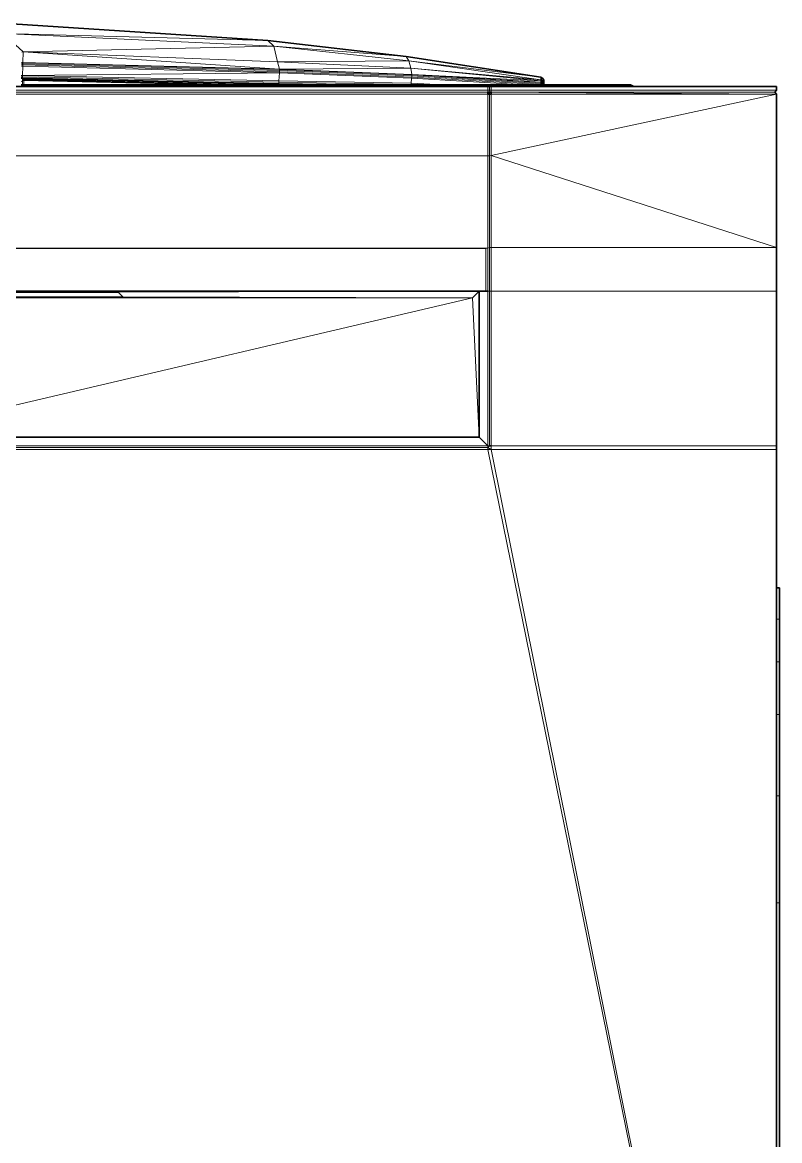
# Model space of a CAD drawing. Header units: inches. Extents: x 1 to 101, y 1 to 36.
# Drawn here: x 14.63 to 24.51, y 20.94 to 35.53 of the extents above; entities that cross this region are included whole.
import ezdxf

# ---------------------------------------------------------------- set-up
doc = ezdxf.new("R2010")
doc.units = ezdxf.units.IN
doc.header["$MEASUREMENT"] = 0
doc.layers.add('Default', color=7, linetype='Continuous')

msp = doc.modelspace()

# ---------------------------------------------------------------- linework, layer by layer
at = {"layer": 'Default', "color": 251, "lineweight": 0, "true_color": 0x494949, "transparency": 33554687}
for p, q in [((14.226, 35.532), (17.83, 35.296)), ((17.83, 35.296), (14.377, 35.385)), ((17.956, 35.018), (19.67, 35.028)), ((19.67, 35.028), (21.39, 34.782)), ((19.695, 34.932), (19.67, 35.028)), ((19.67, 35.028), (19.695, 34.932)), ((19.695, 34.932), (17.956, 35.018)), ((21.39, 34.782), (19.695, 34.932))]:
    msp.add_line(p, q, dxfattribs=at).dxf.unprotected_set("ltscale", 0)
at = {"layer": 'Default', "color": 7, "lineweight": 35, "ltscale": 5.332711, "transparency": 33554687}
for p, q in [((17.83, 35.296), (14.226, 35.532)), ((19.633, 35.086), (17.83, 35.296)), ((19.633, 35.086), (21.39, 34.815)), ((14.626, 34.798), (14.609, 34.802)), ((14.626, 34.798), (15.205, 34.786)), ((15.205, 34.786), (17.97, 34.725)), ((21.39, 34.815), (21.406, 34.809)), ((21.406, 34.809), (21.42, 34.797)), ((21.424, 34.788), (21.42, 34.797)), ((21.424, 34.788), (21.428, 34.78)), ((21.429, 34.763), (21.428, 34.78)), ((21.428, 34.758), (21.429, 34.763)), ((21.428, 34.758), (21.428, 34.748)), ((21.428, 34.748), (21.429, 34.735)), ((21.429, 34.731), (21.429, 34.735)), ((20.698, 34.696), (4.759, 34.696)), ((14.627, 34.715), (14.61, 34.715)), ((14.645, 34.715), (14.627, 34.715)), ((17.114, 34.715), (14.645, 34.715)), ((17.272, 34.715), (17.114, 34.715)), ((17.415, 34.715), (17.272, 34.715)), ((17.539, 34.715), (17.415, 34.715)), ((17.651, 34.715), (17.539, 34.715)), ((18.535, 34.715), (17.651, 34.715)), ((17.97, 34.725), (18.535, 34.715)), ((18.666, 34.715), (18.535, 34.715)), ((19.211, 34.715), (18.666, 34.715)), ((19.697, 34.715), (19.211, 34.715)), ((19.814, 34.715), (19.697, 34.715)), ((20.106, 34.715), (19.814, 34.715)), ((21.173, 34.715), (20.106, 34.715)), ((20.719, 34.696), (20.698, 34.696)), ((20.698, 34.623), (20.698, 34.593)), ((20.718, 34.623), (20.698, 34.623)), ((20.698, 34.593), (20.72, 34.593)), ((20.718, 34.623), (20.741, 34.623)), ((20.72, 34.593), (20.718, 34.623)), ((20.741, 34.696), (20.719, 34.696)), ((20.72, 34.593), (20.741, 34.593)), ((22.606, 34.696), (20.741, 34.696)), ((20.741, 34.623), (20.741, 34.593)), ((21.387, 34.715), (21.173, 34.715)), ((21.404, 34.715), (21.387, 34.715)), ((21.418, 34.717), (21.404, 34.715)), ((21.426, 34.715), (21.418, 34.717)), ((21.429, 34.715), (21.426, 34.715)), ((21.429, 34.726), (21.429, 34.731)), ((21.429, 34.718), (21.429, 34.726)), ((21.43, 34.718), (21.429, 34.718)), ((21.43, 34.715), (21.429, 34.715)), ((21.43, 34.715), (21.43, 34.718)), ((22.561, 34.715), (21.43, 34.715)), ((22.606, 34.696), (22.561, 34.715)), ((24.465, 34.696), (22.606, 34.696)), ((24.446, 34.623), (24.465, 34.645)), ((24.465, 34.593), (24.446, 34.623)), ((24.465, 34.645), (24.465, 34.696)), ((24.465, 32.593), (24.465, 34.593)), ((24.465, 32.593), (24.465, 32.025)), ((4.873, 32.025), (20.584, 32.025)), ((15.874, 32.011), (9.653, 32.011)), ((15.874, 32.011), (15.935, 31.951)), ((20.588, 30.117), (20.584, 32.025)), ((20.584, 32.025), (20.671, 32.025)), ((20.671, 32.025), (20.698, 32.025)), ((24.465, 30.007), (24.465, 32.025)), ((15.935, 31.951), (15.935, 31.95)), ((20.588, 30.117), (12.745, 30.117)), ((20.698, 29.982), (20.72, 30.007)), ((20.72, 30.007), (20.741, 30.007)), ((24.465, 29.957), (24.465, 30.007)), ((24.465, 29.957), (24.465, 28.154)), ((24.465, 28.154), (24.507, 28.154)), ((24.465, 28.154), (24.465, 27.746)), ((24.507, 27.746), (24.507, 28.154)), ((24.465, 27.746), (24.465, 27.185)), ((24.507, 27.746), (24.507, 27.185)), ((24.465, 27.185), (24.465, 26.499)), ((24.507, 27.185), (24.507, 26.499)), ((24.465, 26.499), (24.465, 25.44)), ((24.507, 25.44), (24.507, 26.499)), ((24.465, 25.44), (24.465, 24.043)), ((24.507, 25.44), (24.507, 24.043)), ((24.465, 24.043), (24.465, 17.234)), ((24.507, 24.043), (24.507, 17.234))]:
    msp.add_line(p, q, dxfattribs=at)
at = {"layer": 'Default', "color": 49, "lineweight": 0, "true_color": 0x464646, "transparency": 33554687}
for p, q in [((17.906, 35.222), (14.377, 35.385)), ((14.377, 35.385), (17.83, 35.296)), ((17.83, 35.296), (19.633, 35.086)), ((17.906, 35.222), (17.83, 35.296)), ((17.83, 35.296), (17.906, 35.222)), ((19.67, 35.028), (17.906, 35.222)), ((17.906, 35.222), (19.633, 35.086)), ((19.633, 35.086), (17.906, 35.222)), ((19.633, 35.086), (19.67, 35.028)), ((19.67, 35.028), (19.633, 35.086)), ((19.633, 35.086), (21.39, 34.815)), ((21.39, 34.815), (19.67, 35.028))]:
    msp.add_line(p, q, dxfattribs=at).dxf.unprotected_set("ltscale", 0)
at = {"layer": 'Default', "color": 251, "lineweight": 0, "true_color": 0x515151, "transparency": 33554687}
for p, q in [((14.377, 35.385), (17.906, 35.222)), ((14.636, 35.148), (14.393, 35.37)), ((17.906, 35.222), (14.636, 35.148)), ((14.626, 34.8), (14.626, 34.809)), ((14.626, 34.809), (17.971, 34.736)), ((17.971, 34.727), (14.626, 34.8)), ((14.645, 34.774), (14.646, 34.778)), ((17.114, 34.715), (14.645, 34.774)), ((14.646, 34.778), (14.647, 34.782)), ((17.272, 34.715), (14.646, 34.778)), ((14.646, 34.778), (17.272, 34.715)), ((14.647, 34.782), (14.65, 34.785)), ((17.415, 34.715), (14.647, 34.782)), ((14.647, 34.782), (17.415, 34.715)), ((14.65, 34.785), (17.539, 34.715)), ((17.971, 34.736), (17.971, 34.727)), ((17.272, 34.715), (17.114, 34.715)), ((17.415, 34.715), (17.272, 34.715)), ((17.539, 34.715), (17.415, 34.715))]:
    msp.add_line(p, q, dxfattribs=at).dxf.unprotected_set("ltscale", 0)
at = {"layer": 'Default', "color": 7, "lineweight": 15, "ltscale": 5.332711, "transparency": 33554687}
for p, q in [((14.377, 35.385), (17.906, 35.222)), ((14.636, 35.148), (14.393, 35.37)), ((17.83, 35.296), (17.906, 35.222)), ((17.906, 35.222), (17.956, 35.018)), ((17.906, 35.222), (19.67, 35.028)), ((14.619, 35.143), (14.636, 35.148)), ((14.624, 35.149), (14.636, 35.148)), ((14.633, 35.008), (14.636, 35.148)), ((17.956, 35.018), (14.636, 35.148)), ((19.67, 35.028), (19.633, 35.086)), ((19.67, 35.028), (19.695, 34.932)), ((21.39, 34.782), (19.67, 35.028)), ((14.631, 34.959), (14.614, 34.96)), ((14.632, 34.977), (14.615, 34.977)), ((14.633, 35.008), (14.616, 35.006)), ((14.616, 35.001), (14.633, 35.003)), ((14.617, 34.992), (14.633, 34.992)), ((14.628, 34.839), (14.631, 34.959)), ((14.631, 34.959), (14.632, 34.977)), ((14.631, 34.959), (17.979, 34.872)), ((14.633, 34.992), (14.632, 34.977)), ((14.632, 34.977), (17.98, 34.888)), ((17.981, 34.92), (14.633, 35.008)), ((14.633, 35.008), (14.633, 35.003)), ((14.633, 35.003), (14.633, 34.992)), ((14.633, 35.003), (17.981, 34.916)), ((14.633, 34.992), (17.981, 34.904)), ((19.695, 34.932), (17.956, 35.018)), ((17.956, 35.018), (17.981, 34.92)), ((17.98, 34.888), (17.979, 34.872)), ((17.981, 34.904), (17.98, 34.888)), ((17.98, 34.888), (19.706, 34.818)), ((19.708, 34.85), (17.981, 34.92)), ((17.981, 34.92), (17.981, 34.916)), ((17.981, 34.916), (17.981, 34.904)), ((17.981, 34.916), (19.708, 34.845)), ((17.981, 34.904), (19.707, 34.834)), ((19.695, 34.932), (19.708, 34.85)), ((21.39, 34.767), (19.695, 34.932)), ((14.626, 34.8), (14.609, 34.804)), ((14.61, 34.84), (14.628, 34.839)), ((14.627, 34.822), (14.61, 34.823)), ((14.626, 34.77), (14.61, 34.759)), ((14.611, 34.81), (14.626, 34.809)), ((14.647, 34.782), (14.621, 34.78)), ((14.623, 34.786), (14.65, 34.785)), ((14.653, 34.788), (14.625, 34.788)), ((14.646, 34.778), (14.625, 34.775)), ((14.625, 34.775), (14.626, 34.77)), ((14.626, 34.809), (14.627, 34.822)), ((14.626, 34.809), (14.626, 34.8)), ((14.626, 34.809), (17.971, 34.736)), ((14.626, 34.798), (14.626, 34.8)), ((14.626, 34.8), (17.971, 34.727)), ((14.645, 34.774), (14.626, 34.77)), ((14.626, 34.77), (14.627, 34.715)), ((14.628, 34.839), (14.627, 34.822)), ((14.627, 34.822), (17.972, 34.751)), ((17.974, 34.767), (14.628, 34.839)), ((14.645, 34.774), (14.646, 34.778)), ((14.645, 34.715), (14.645, 34.774)), ((14.645, 34.774), (17.114, 34.715)), ((14.646, 34.778), (14.647, 34.782)), ((17.272, 34.715), (14.646, 34.778)), ((14.647, 34.782), (14.65, 34.785)), ((17.415, 34.715), (14.647, 34.782)), ((14.65, 34.785), (14.653, 34.788)), ((17.539, 34.715), (14.65, 34.785)), ((14.653, 34.788), (17.651, 34.715)), ((17.972, 34.751), (17.971, 34.736)), ((17.971, 34.736), (17.971, 34.727)), ((17.971, 34.736), (19.211, 34.715)), ((17.974, 34.767), (17.972, 34.751)), ((17.972, 34.751), (19.698, 34.722)), ((17.974, 34.767), (17.979, 34.872)), ((19.699, 34.739), (17.974, 34.767)), ((17.979, 34.872), (19.705, 34.802)), ((19.698, 34.722), (19.699, 34.739)), ((19.705, 34.802), (19.699, 34.739)), ((20.106, 34.715), (19.699, 34.739)), ((19.706, 34.818), (19.705, 34.802)), ((19.705, 34.802), (21.173, 34.715)), ((19.707, 34.834), (19.706, 34.818)), ((21.387, 34.72), (19.706, 34.818)), ((19.708, 34.845), (19.707, 34.834)), ((21.389, 34.735), (19.707, 34.834)), ((21.39, 34.75), (19.708, 34.85)), ((19.708, 34.845), (19.708, 34.85)), ((21.39, 34.746), (19.708, 34.845)), ((21.387, 34.72), (21.389, 34.735)), ((21.389, 34.735), (21.39, 34.746)), ((21.404, 34.733), (21.389, 34.735)), ((21.39, 34.815), (21.39, 34.782)), ((21.39, 34.782), (21.39, 34.767)), ((21.406, 34.776), (21.39, 34.782)), ((21.39, 34.767), (21.39, 34.75)), ((21.406, 34.762), (21.39, 34.767)), ((21.39, 34.75), (21.39, 34.746)), ((21.39, 34.75), (21.407, 34.745)), ((21.39, 34.746), (21.406, 34.741)), ((21.404, 34.733), (21.406, 34.741)), ((21.415, 34.729), (21.404, 34.733)), ((21.404, 34.719), (21.404, 34.733)), ((21.406, 34.809), (21.406, 34.776)), ((21.406, 34.776), (21.406, 34.762)), ((21.42, 34.764), (21.406, 34.776)), ((21.42, 34.751), (21.406, 34.762)), ((21.407, 34.745), (21.406, 34.762)), ((21.406, 34.741), (21.407, 34.745)), ((21.406, 34.741), (21.419, 34.733)), ((21.407, 34.745), (21.42, 34.734)), ((21.419, 34.733), (21.415, 34.729)), ((21.42, 34.734), (21.419, 34.733)), ((21.419, 34.733), (21.425, 34.718)), ((21.42, 34.797), (21.42, 34.764)), ((21.428, 34.748), (21.42, 34.764)), ((21.42, 34.764), (21.42, 34.751)), ((21.429, 34.735), (21.42, 34.751)), ((21.42, 34.734), (21.42, 34.751)), ((21.42, 34.734), (21.429, 34.718)), ((20.698, 34.645), (4.759, 34.645)), ((4.759, 34.623), (20.698, 34.623)), ((20.698, 34.593), (4.759, 34.593)), ((17.971, 34.727), (17.97, 34.725)), ((17.971, 34.727), (18.666, 34.715)), ((19.697, 34.715), (19.698, 34.722)), ((19.814, 34.715), (19.698, 34.722)), ((20.698, 34.696), (20.698, 34.645)), ((20.698, 34.645), (20.698, 34.623)), ((20.698, 34.645), (20.719, 34.645)), ((20.698, 34.593), (20.698, 33.792)), ((20.719, 34.645), (20.718, 34.623)), ((20.719, 34.696), (20.719, 34.645)), ((20.719, 34.645), (20.741, 34.645)), ((20.72, 33.792), (20.72, 34.593)), ((20.741, 34.645), (20.741, 34.696)), ((20.741, 34.623), (20.741, 34.645)), ((20.741, 34.645), (24.465, 34.645)), ((24.446, 34.623), (20.741, 34.623)), ((20.741, 33.793), (20.741, 34.593)), ((24.465, 34.593), (20.741, 34.593)), ((24.465, 34.593), (20.741, 33.793)), ((21.404, 34.719), (21.387, 34.72)), ((21.387, 34.715), (21.387, 34.72)), ((21.418, 34.717), (21.404, 34.719)), ((21.404, 34.715), (21.404, 34.719)), ((21.418, 34.717), (21.415, 34.729)), ((21.425, 34.718), (21.418, 34.717)), ((21.418, 34.715), (21.418, 34.717)), ((21.429, 34.718), (21.425, 34.718)), ((21.425, 34.718), (21.426, 34.715)), ((21.429, 34.715), (21.43, 34.718)), ((4.759, 33.792), (20.698, 33.792)), ((20.698, 32.584), (20.698, 33.792)), ((20.698, 33.792), (20.72, 33.792)), ((20.72, 33.792), (20.741, 33.793)), ((20.72, 32.593), (20.72, 33.792)), ((20.741, 33.793), (20.741, 32.593)), ((20.698, 32.584), (4.759, 32.584)), ((4.786, 32.579), (20.671, 32.579)), ((20.698, 32.584), (20.671, 32.579)), ((20.671, 32.579), (20.671, 32.025)), ((20.72, 32.593), (20.698, 32.584)), ((20.698, 32.025), (20.698, 32.584)), ((20.741, 32.593), (20.72, 32.593)), ((20.72, 32.593), (20.72, 32.025)), ((20.741, 32.025), (20.741, 32.593)), ((20.741, 32.593), (24.465, 32.593)), ((20.584, 32.025), (15.874, 32.011)), ((20.584, 32.025), (20.497, 31.938)), ((20.72, 32.025), (20.698, 32.025)), ((20.698, 32.025), (20.698, 30.007)), ((20.72, 30.007), (20.72, 32.025)), ((20.72, 32.025), (20.741, 32.025)), ((20.741, 32.025), (20.741, 30.007)), ((24.465, 32.025), (20.741, 32.025)), ((4.96, 31.938), (20.497, 31.938)), ((15.935, 31.95), (9.592, 31.95)), ((20.497, 31.938), (12.745, 30.117)), ((15.935, 31.95), (20.497, 31.938)), ((20.497, 31.938), (20.588, 30.117)), ((20.698, 30.007), (20.588, 30.117)), ((12.745, 30.007), (20.698, 30.007)), ((20.698, 29.982), (12.745, 29.982)), ((12.745, 29.957), (20.698, 29.957)), ((20.698, 29.982), (20.698, 30.007)), ((20.698, 30.007), (20.72, 30.007)), ((20.698, 29.957), (20.698, 29.982)), ((20.698, 29.982), (20.741, 29.957)), ((20.698, 29.957), (24.465, 11.454)), ((20.698, 29.957), (20.741, 29.957)), ((20.741, 30.007), (20.741, 29.957)), ((20.741, 30.007), (24.465, 30.007)), ((20.741, 29.957), (24.465, 11.454)), ((20.741, 29.957), (24.465, 29.957)), ((24.465, 27.746), (24.507, 27.746)), ((24.465, 27.185), (24.507, 27.185)), ((24.465, 26.499), (24.507, 26.499)), ((24.507, 25.44), (24.465, 25.44)), ((24.465, 24.043), (24.507, 24.043))]:
    msp.add_line(p, q, dxfattribs=at)
at = {"layer": 'Default', "color": 250, "lineweight": 0, "true_color": 0x282828, "transparency": 33554687}
for p, q in [((14.393, 35.37), (14.636, 35.148)), ((14.636, 35.148), (14.624, 35.149))]:
    msp.add_line(p, q, dxfattribs=at).dxf.unprotected_set("ltscale", 0)
at = {"layer": 'Default', "color": 251, "lineweight": 0, "true_color": 0x505050, "transparency": 33554687}
for p, q in [((14.636, 35.148), (17.906, 35.222)), ((17.906, 35.222), (17.956, 35.018)), ((17.956, 35.018), (17.906, 35.222)), ((17.906, 35.222), (19.67, 35.028)), ((17.956, 35.018), (14.636, 35.148)), ((19.67, 35.028), (17.956, 35.018))]:
    msp.add_line(p, q, dxfattribs=at).dxf.unprotected_set("ltscale", 0)
at = {"layer": 'Default', "color": 250, "lineweight": 0, "true_color": 0x2d2d2d, "transparency": 33554687}
for p, q in [((14.619, 35.143), (14.636, 35.148)), ((14.636, 35.148), (14.633, 35.008)), ((14.633, 35.008), (14.616, 35.006)), ((14.633, 34.992), (14.633, 35.003)), ((14.633, 35.003), (17.981, 34.916)), ((17.981, 34.904), (14.633, 34.992)), ((17.981, 34.916), (17.981, 34.904))]:
    msp.add_line(p, q, dxfattribs=at).dxf.unprotected_set("ltscale", 0)
at = {"layer": 'Default', "color": 251, "lineweight": 0, "true_color": 0x545454, "transparency": 33554687}
for p, q in [((14.633, 35.008), (14.636, 35.148)), ((14.636, 35.148), (17.981, 34.92)), ((17.981, 34.92), (14.633, 35.008)), ((14.633, 35.008), (17.981, 34.92)), ((14.633, 35.003), (14.633, 35.008)), ((17.981, 34.916), (14.633, 35.003)), ((17.981, 34.92), (17.981, 34.916))]:
    msp.add_line(p, q, dxfattribs=at).dxf.unprotected_set("ltscale", 0)
at = {"layer": 'Default', "color": 251, "lineweight": 0, "true_color": 0x4f4f4f, "transparency": 33554687}
for p, q in [((17.981, 34.92), (14.636, 35.148)), ((14.636, 35.148), (17.956, 35.018)), ((17.956, 35.018), (19.695, 34.932)), ((17.981, 34.92), (17.956, 35.018)), ((17.956, 35.018), (17.981, 34.92)), ((19.695, 34.932), (17.981, 34.92))]:
    msp.add_line(p, q, dxfattribs=at).dxf.unprotected_set("ltscale", 0)
at = {"layer": 'Default', "color": 250, "lineweight": 0, "true_color": 0x242424, "transparency": 33554687}
for p, q in [((21.39, 34.782), (19.67, 35.028)), ((19.67, 35.028), (21.39, 34.815)), ((21.39, 34.815), (21.39, 34.782))]:
    msp.add_line(p, q, dxfattribs=at).dxf.unprotected_set("ltscale", 0)
at = {"layer": 'Default', "color": 9, "lineweight": 0, "true_color": 0xc8c8c8, "transparency": 33554687}
for p, q in [((14.614, 34.96), (14.631, 34.959)), ((14.631, 34.959), (14.628, 34.839)), ((14.628, 34.839), (14.61, 34.84))]:
    msp.add_line(p, q, dxfattribs=at).dxf.unprotected_set("ltscale", 0)
at = {"layer": 'Default', "color": 9, "lineweight": 0, "true_color": 0xcbcbcb, "transparency": 33554687}
for p, q in [((14.628, 34.839), (14.631, 34.959)), ((14.631, 34.959), (14.632, 34.977)), ((17.979, 34.872), (14.631, 34.959)), ((14.631, 34.959), (17.979, 34.872)), ((14.632, 34.977), (17.98, 34.888)), ((17.98, 34.888), (17.979, 34.872)), ((17.979, 34.872), (14.628, 34.839)), ((14.628, 34.839), (17.979, 34.872)), ((17.974, 34.767), (14.628, 34.839)), ((17.974, 34.767), (17.979, 34.872)), ((17.979, 34.872), (17.974, 34.767)), ((19.699, 34.739), (17.974, 34.767)), ((17.979, 34.872), (19.705, 34.802)), ((19.705, 34.802), (19.699, 34.739)), ((19.699, 34.739), (19.705, 34.802)), ((20.106, 34.715), (19.699, 34.739)), ((19.705, 34.802), (21.173, 34.715)), ((4.759, 34.696), (20.698, 34.696)), ((20.698, 34.645), (4.759, 34.645)), ((4.759, 34.593), (20.698, 34.593)), ((21.173, 34.715), (20.106, 34.715)), ((20.698, 34.696), (20.698, 34.645)), ((20.698, 34.593), (20.698, 33.792)), ((20.741, 34.645), (20.741, 34.696)), ((20.741, 34.696), (22.606, 34.696)), ((24.465, 34.645), (20.741, 34.645)), ((20.741, 33.793), (20.741, 34.593)), ((20.741, 34.593), (24.465, 34.593)), ((24.465, 34.593), (20.741, 33.793)), ((20.741, 33.793), (24.465, 34.593)), ((22.606, 34.696), (24.465, 34.696)), ((24.465, 34.696), (24.465, 34.645)), ((24.465, 34.593), (24.465, 32.593)), ((20.698, 33.792), (4.759, 33.792)), ((4.759, 33.792), (20.698, 33.792)), ((20.698, 33.792), (20.698, 32.584)), ((20.741, 32.593), (20.741, 33.793)), ((20.741, 33.793), (24.465, 32.593)), ((24.465, 32.593), (20.741, 33.793)), ((20.698, 32.584), (4.759, 32.584)), ((4.759, 32.584), (20.698, 32.584)), ((20.671, 32.579), (4.786, 32.579)), ((4.786, 32.579), (20.671, 32.579)), ((20.698, 32.584), (20.671, 32.579)), ((20.671, 32.579), (20.671, 32.025)), ((24.465, 32.593), (20.741, 32.593)), ((20.741, 32.025), (20.741, 32.593)), ((20.741, 32.593), (24.465, 32.593)), ((24.465, 32.593), (24.465, 32.025)), ((20.584, 32.025), (4.873, 32.025)), ((4.873, 32.025), (20.584, 32.025)), ((9.653, 32.011), (15.874, 32.011)), ((15.874, 32.011), (9.653, 32.011)), ((20.584, 32.025), (15.874, 32.011)), ((15.874, 32.011), (15.935, 31.951)), ((20.671, 32.025), (20.584, 32.025)), ((20.588, 30.117), (20.584, 32.025)), ((20.584, 32.025), (20.671, 32.025)), ((20.671, 32.025), (20.698, 32.025)), ((20.698, 32.025), (20.698, 30.007)), ((20.741, 30.007), (20.741, 32.025)), ((20.741, 32.025), (24.465, 32.025)), ((24.465, 32.025), (20.741, 32.025)), ((24.465, 32.025), (24.465, 30.007)), ((15.935, 31.95), (9.592, 31.95)), ((15.935, 31.951), (15.935, 31.95)), ((20.698, 30.007), (20.588, 30.117)), ((12.745, 29.957), (20.698, 29.957)), ((20.698, 29.957), (24.465, 11.454)), ((24.465, 11.454), (20.698, 29.957)), ((20.698, 29.957), (20.741, 29.957)), ((24.465, 30.007), (20.741, 30.007)), ((20.741, 29.957), (24.465, 11.454)), ((24.465, 11.454), (20.741, 29.957)), ((20.741, 29.957), (24.465, 29.957)), ((24.465, 29.957), (24.465, 28.154)), ((24.465, 28.154), (24.465, 27.746)), ((24.465, 27.746), (24.465, 27.185)), ((24.465, 27.185), (24.465, 26.499)), ((24.465, 26.499), (24.465, 25.44)), ((24.465, 25.44), (24.465, 24.043)), ((24.465, 17.234), (24.465, 24.043)), ((24.465, 24.043), (24.507, 24.043)), ((24.465, 24.043), (24.465, 17.234)), ((24.507, 24.043), (24.507, 17.234))]:
    msp.add_line(p, q, dxfattribs=at).dxf.unprotected_set("ltscale", 0)
at = {"layer": 'Default', "color": 250, "lineweight": 0, "true_color": 0x2b2b2b, "transparency": 33554687}
for p, q in [((14.632, 34.977), (14.633, 34.992)), ((17.98, 34.888), (14.632, 34.977)), ((14.633, 34.992), (17.981, 34.904)), ((17.981, 34.904), (17.98, 34.888))]:
    msp.add_line(p, q, dxfattribs=at).dxf.unprotected_set("ltscale", 0)
at = {"layer": 'Default', "color": 250, "lineweight": 0, "true_color": 0x2a2a2a, "transparency": 33554687}
for p, q in [((17.979, 34.872), (17.98, 34.888)), ((17.98, 34.888), (17.981, 34.904)), ((17.98, 34.888), (19.706, 34.818)), ((19.706, 34.818), (17.98, 34.888)), ((17.981, 34.904), (17.981, 34.916)), ((17.981, 34.916), (19.708, 34.845)), ((17.981, 34.904), (19.707, 34.834)), ((19.707, 34.834), (17.981, 34.904)), ((14.609, 34.802), (14.626, 34.798)), ((14.653, 34.788), (14.625, 34.788)), ((14.626, 34.798), (15.205, 34.786)), ((14.627, 34.822), (14.628, 34.839)), ((17.972, 34.751), (14.627, 34.822)), ((14.628, 34.839), (17.974, 34.767)), ((15.205, 34.786), (14.653, 34.788)), ((17.974, 34.767), (17.972, 34.751)), ((19.705, 34.802), (17.979, 34.872)), ((19.706, 34.818), (19.705, 34.802)), ((19.707, 34.834), (19.706, 34.818)), ((19.708, 34.845), (19.707, 34.834))]:
    msp.add_line(p, q, dxfattribs=at).dxf.unprotected_set("ltscale", 0)
at = {"layer": 'Default', "color": 251, "lineweight": 0, "true_color": 0x4d4d4d, "transparency": 33554687}
for p, q in [((17.981, 34.92), (19.695, 34.932)), ((19.708, 34.85), (17.981, 34.92)), ((17.981, 34.92), (19.708, 34.85)), ((17.981, 34.916), (17.981, 34.92)), ((19.708, 34.845), (17.981, 34.916)), ((21.39, 34.767), (19.695, 34.932)), ((19.695, 34.932), (21.39, 34.782)), ((19.695, 34.932), (21.39, 34.767)), ((19.708, 34.85), (19.695, 34.932)), ((19.695, 34.932), (19.708, 34.85)), ((21.39, 34.767), (19.708, 34.85)), ((19.708, 34.85), (19.708, 34.845)), ((21.39, 34.782), (21.39, 34.767)), ((20.497, 31.938), (20.584, 32.025)), ((20.584, 32.025), (20.588, 30.117)), ((20.588, 30.117), (20.497, 31.938))]:
    msp.add_line(p, q, dxfattribs=at).dxf.unprotected_set("ltscale", 0)
at = {"layer": 'Default', "color": 9, "lineweight": 0, "true_color": 0xc6c6c6, "transparency": 33554687}
for p, q in [((14.626, 34.809), (14.627, 34.822)), ((17.971, 34.736), (14.626, 34.809)), ((14.627, 34.822), (17.972, 34.751)), ((17.972, 34.751), (17.971, 34.736)), ((17.971, 34.736), (17.972, 34.751)), ((19.211, 34.715), (17.971, 34.736)), ((17.972, 34.751), (19.698, 34.722)), ((19.697, 34.715), (19.211, 34.715)), ((19.698, 34.722), (19.697, 34.715))]:
    msp.add_line(p, q, dxfattribs=at).dxf.unprotected_set("ltscale", 0)
at = {"layer": 'Default', "color": 251, "lineweight": 0, "true_color": 0x5f5f5f, "transparency": 33554687}
for p, q in [((14.645, 34.774), (17.114, 34.715)), ((14.645, 34.715), (14.645, 34.774)), ((17.114, 34.715), (14.645, 34.715))]:
    msp.add_line(p, q, dxfattribs=at).dxf.unprotected_set("ltscale", 0)
at = {"layer": 'Default', "color": 252, "lineweight": 0, "true_color": 0x878787, "transparency": 33554687}
for p, q in [((17.651, 34.715), (14.653, 34.788)), ((14.653, 34.788), (15.205, 34.786)), ((15.205, 34.786), (17.97, 34.725)), ((18.535, 34.715), (17.651, 34.715)), ((17.97, 34.725), (18.535, 34.715))]:
    msp.add_line(p, q, dxfattribs=at).dxf.unprotected_set("ltscale", 0)
at = {"layer": 'Default', "color": 253, "lineweight": 0, "true_color": 0xafafaf, "transparency": 33554687}
for p, q in [((17.971, 34.727), (17.971, 34.736)), ((17.971, 34.736), (19.211, 34.715)), ((18.666, 34.715), (17.971, 34.727)), ((19.211, 34.715), (18.666, 34.715)), ((12.745, 30.007), (20.698, 30.007)), ((12.745, 29.982), (20.698, 29.982)), ((20.698, 29.982), (12.745, 29.982)), ((20.698, 29.957), (12.745, 29.957)), ((20.698, 30.007), (20.698, 29.982)), ((20.698, 29.982), (20.698, 29.957))]:
    msp.add_line(p, q, dxfattribs=at).dxf.unprotected_set("ltscale", 0)
at = {"layer": 'Default', "color": 251, "lineweight": 0, "true_color": 0x525252, "transparency": 33554687}
for p, q in [((17.972, 34.751), (17.974, 34.767)), ((19.698, 34.722), (17.972, 34.751)), ((17.974, 34.767), (19.699, 34.739)), ((19.699, 34.739), (19.698, 34.722))]:
    msp.add_line(p, q, dxfattribs=at).dxf.unprotected_set("ltscale", 0)
at = {"layer": 'Default', "color": 250, "lineweight": 0, "true_color": 0x444444, "transparency": 33554687}
for p, q in [((19.698, 34.722), (19.699, 34.739)), ((19.699, 34.739), (20.106, 34.715)), ((19.814, 34.715), (19.698, 34.722)), ((20.106, 34.715), (19.814, 34.715))]:
    msp.add_line(p, q, dxfattribs=at).dxf.unprotected_set("ltscale", 0)
at = {"layer": 'Default', "color": 9, "lineweight": 0, "true_color": 0xbababa, "transparency": 33554687}
for p, q in [((19.705, 34.802), (19.706, 34.818)), ((21.173, 34.715), (19.705, 34.802)), ((19.706, 34.818), (21.387, 34.72)), ((19.707, 34.834), (19.708, 34.845)), ((21.389, 34.735), (19.707, 34.834)), ((19.708, 34.845), (21.39, 34.746)), ((21.39, 34.746), (21.389, 34.735)), ((21.387, 34.715), (21.173, 34.715)), ((21.387, 34.72), (21.387, 34.715)), ((24.465, 26.499), (24.507, 26.499)), ((24.465, 25.44), (24.465, 26.499)), ((24.507, 26.499), (24.507, 25.44)), ((24.507, 25.44), (24.465, 25.44))]:
    msp.add_line(p, q, dxfattribs=at).dxf.unprotected_set("ltscale", 0)
at = {"layer": 'Default', "color": 251, "lineweight": 0, "true_color": 0x5d5d5d, "transparency": 33554687}
for p, q in [((19.706, 34.818), (19.707, 34.834)), ((21.387, 34.72), (19.706, 34.818)), ((19.707, 34.834), (21.389, 34.735)), ((21.389, 34.735), (21.387, 34.72))]:
    msp.add_line(p, q, dxfattribs=at).dxf.unprotected_set("ltscale", 0)
at = {"layer": 'Default', "color": 252, "lineweight": 0, "true_color": 0x979797, "transparency": 33554687}
for p, q in [((21.39, 34.75), (19.708, 34.85)), ((19.708, 34.85), (21.39, 34.767)), ((21.39, 34.767), (21.39, 34.75))]:
    msp.add_line(p, q, dxfattribs=at).dxf.unprotected_set("ltscale", 0)
at = {"layer": 'Default', "color": 254, "lineweight": 0, "true_color": 0xcccccc, "transparency": 33554687}
for p, q in [((20.698, 34.696), (4.759, 34.696)), ((14.61, 34.715), (14.627, 34.715)), ((14.627, 34.715), (14.645, 34.715)), ((14.645, 34.715), (17.114, 34.715)), ((17.114, 34.715), (17.272, 34.715)), ((17.272, 34.715), (17.415, 34.715)), ((17.415, 34.715), (17.539, 34.715)), ((17.539, 34.715), (17.651, 34.715)), ((17.651, 34.715), (18.535, 34.715)), ((18.535, 34.715), (18.666, 34.715)), ((18.666, 34.715), (19.211, 34.715)), ((19.211, 34.715), (19.697, 34.715)), ((19.697, 34.715), (19.814, 34.715)), ((19.814, 34.715), (20.106, 34.715)), ((20.106, 34.715), (21.173, 34.715)), ((20.719, 34.696), (20.698, 34.696)), ((20.741, 34.696), (20.719, 34.696)), ((22.606, 34.696), (20.741, 34.696)), ((21.173, 34.715), (21.387, 34.715)), ((21.387, 34.715), (21.404, 34.715)), ((21.404, 34.715), (21.418, 34.717)), ((21.418, 34.717), (21.426, 34.715)), ((21.426, 34.715), (21.429, 34.715)), ((21.429, 34.715), (21.43, 34.715)), ((21.43, 34.715), (22.561, 34.715)), ((22.561, 34.715), (22.606, 34.696)), ((12.745, 30.117), (20.588, 30.117)), ((20.588, 30.117), (20.698, 30.007)), ((20.698, 30.007), (12.745, 30.007)), ((20.741, 29.957), (20.741, 30.007)), ((20.741, 30.007), (24.465, 30.007)), ((24.465, 29.957), (20.741, 29.957)), ((24.465, 30.007), (24.465, 29.957))]:
    msp.add_line(p, q, dxfattribs=at).dxf.unprotected_set("ltscale", 0)
at = {"layer": 'Default', "color": 253, "lineweight": 0, "true_color": 0xa3a3a3, "transparency": 33554687}
for p, q in [((4.759, 34.645), (20.698, 34.645)), ((20.698, 34.623), (4.759, 34.623)), ((20.698, 34.645), (20.698, 34.623))]:
    msp.add_line(p, q, dxfattribs=at).dxf.unprotected_set("ltscale", 0)
at = {"layer": 'Default', "color": 253, "lineweight": 0, "true_color": 0xb1b1b1, "transparency": 33554687}
for p, q in [((4.759, 34.623), (20.698, 34.623)), ((20.698, 34.593), (4.759, 34.593)), ((20.698, 34.623), (20.698, 34.593))]:
    msp.add_line(p, q, dxfattribs=at).dxf.unprotected_set("ltscale", 0)
at = {"layer": 'Default', "color": 9, "lineweight": 0, "true_color": 0xc7c7c7, "transparency": 33554687}
for p, q in [((19.697, 34.715), (19.698, 34.722)), ((19.814, 34.715), (19.697, 34.715)), ((19.698, 34.722), (19.814, 34.715))]:
    msp.add_line(p, q, dxfattribs=at).dxf.unprotected_set("ltscale", 0)
at = {"layer": 'Default', "color": 253, "lineweight": 0, "true_color": 0xa8a8a8, "transparency": 33554687}
for p, q in [((20.698, 33.792), (20.698, 34.593)), ((20.698, 34.593), (20.72, 34.593)), ((20.72, 34.593), (20.741, 34.593)), ((20.72, 33.792), (20.72, 34.593)), ((20.72, 34.593), (20.72, 33.792)), ((20.741, 34.593), (20.741, 33.793)), ((20.698, 32.584), (20.698, 33.792)), ((20.698, 33.792), (20.72, 33.792)), ((20.72, 33.792), (20.698, 33.792)), ((20.741, 33.793), (20.72, 33.792)), ((20.72, 33.792), (20.741, 33.793)), ((20.72, 32.593), (20.72, 33.792)), ((20.72, 33.792), (20.72, 32.593)), ((20.741, 33.793), (20.741, 32.593)), ((20.72, 32.593), (20.698, 32.584)), ((20.698, 32.584), (20.72, 32.593)), ((20.698, 32.025), (20.698, 32.584)), ((20.741, 32.593), (20.72, 32.593)), ((20.72, 32.593), (20.741, 32.593)), ((20.72, 32.025), (20.72, 32.593)), ((20.72, 32.593), (20.72, 32.025)), ((20.741, 32.593), (20.741, 32.025)), ((20.72, 32.025), (20.698, 32.025)), ((20.698, 30.007), (20.698, 32.025)), ((20.698, 32.025), (20.72, 32.025)), ((20.741, 32.025), (20.72, 32.025)), ((20.72, 32.025), (20.741, 32.025)), ((20.72, 30.007), (20.72, 32.025)), ((20.72, 32.025), (20.72, 30.007)), ((20.741, 32.025), (20.741, 30.007)), ((20.72, 30.007), (20.698, 30.007)), ((20.741, 30.007), (20.72, 30.007))]:
    msp.add_line(p, q, dxfattribs=at).dxf.unprotected_set("ltscale", 0)
at = {"layer": 'Default', "color": 253, "lineweight": 0, "true_color": 0xa6a6a6, "transparency": 33554687}
for p, q in [((20.741, 34.623), (20.741, 34.645)), ((20.741, 34.645), (24.465, 34.645)), ((24.446, 34.623), (20.741, 34.623)), ((24.465, 34.645), (24.446, 34.623))]:
    msp.add_line(p, q, dxfattribs=at).dxf.unprotected_set("ltscale", 0)
at = {"layer": 'Default', "color": 251, "lineweight": 0, "true_color": 0x6d6d6d, "transparency": 33554687}
for p, q in [((24.465, 34.593), (20.741, 34.623)), ((20.741, 34.623), (24.446, 34.623)), ((20.741, 34.593), (20.741, 34.623)), ((20.741, 34.623), (24.465, 34.593)), ((24.465, 34.593), (20.741, 34.593)), ((24.446, 34.623), (24.465, 34.593))]:
    msp.add_line(p, q, dxfattribs=at).dxf.unprotected_set("ltscale", 0)
at = {"layer": 'Default', "color": 253, "lineweight": 0, "true_color": 0xa5a5a5, "transparency": 33554687}
for p, q in [((20.671, 32.579), (20.698, 32.584)), ((20.671, 32.025), (20.671, 32.579)), ((20.698, 32.584), (20.698, 32.025)), ((20.698, 32.025), (20.671, 32.025))]:
    msp.add_line(p, q, dxfattribs=at).dxf.unprotected_set("ltscale", 0)
at = {"layer": 'Default', "color": 251, "lineweight": 0, "true_color": 0x4e4e4e, "transparency": 33554687}
for p, q in [((15.874, 32.011), (20.584, 32.025)), ((15.935, 31.951), (15.874, 32.011)), ((20.584, 32.025), (20.497, 31.938)), ((15.935, 31.95), (15.935, 31.951)), ((20.497, 31.938), (15.935, 31.95))]:
    msp.add_line(p, q, dxfattribs=at).dxf.unprotected_set("ltscale", 0)
at = {"layer": 'Default', "color": 253, "lineweight": 0, "true_color": 0xb6b6b6, "transparency": 33554687}
for p, q in [((4.96, 31.938), (20.497, 31.938)), ((20.497, 31.938), (4.96, 31.938)), ((9.592, 31.95), (15.935, 31.95)), ((12.745, 30.117), (20.497, 31.938)), ((20.497, 31.938), (12.745, 30.117)), ((15.935, 31.95), (20.497, 31.938)), ((20.497, 31.938), (20.588, 30.117)), ((20.588, 30.117), (12.745, 30.117))]:
    msp.add_line(p, q, dxfattribs=at).dxf.unprotected_set("ltscale", 0)
at = {"layer": 'Default', "color": 251, "lineweight": 0, "true_color": 0x606060, "transparency": 33554687}
for p, q in [((24.465, 27.746), (24.465, 28.154)), ((24.465, 28.154), (24.507, 28.154)), ((24.507, 28.154), (24.507, 27.746)), ((24.507, 27.746), (24.465, 27.746))]:
    msp.add_line(p, q, dxfattribs=at).dxf.unprotected_set("ltscale", 0)
at = {"layer": 'Default', "color": 252, "lineweight": 0, "transparency": 33554687}
for p, q in [((24.465, 27.185), (24.465, 27.746)), ((24.465, 27.746), (24.507, 27.746)), ((24.507, 27.746), (24.507, 27.185)), ((24.507, 27.185), (24.465, 27.185))]:
    msp.add_line(p, q, dxfattribs=at).dxf.unprotected_set("ltscale", 0)
at = {"layer": 'Default', "color": 253, "lineweight": 0, "true_color": 0x9a9a9a, "transparency": 33554687}
for p, q in [((24.465, 26.499), (24.465, 27.185)), ((24.465, 27.185), (24.507, 27.185)), ((24.507, 27.185), (24.507, 26.499)), ((24.507, 26.499), (24.465, 26.499))]:
    msp.add_line(p, q, dxfattribs=at).dxf.unprotected_set("ltscale", 0)
at = {"layer": 'Default', "color": 9, "lineweight": 0, "true_color": 0xc5c5c5, "transparency": 33554687}
for p, q in [((24.465, 25.44), (24.507, 25.44)), ((24.465, 24.043), (24.465, 25.44)), ((24.507, 25.44), (24.507, 24.043)), ((24.507, 24.043), (24.465, 24.043))]:
    msp.add_line(p, q, dxfattribs=at).dxf.unprotected_set("ltscale", 0)

doc.saveas('drawing.dxf')
